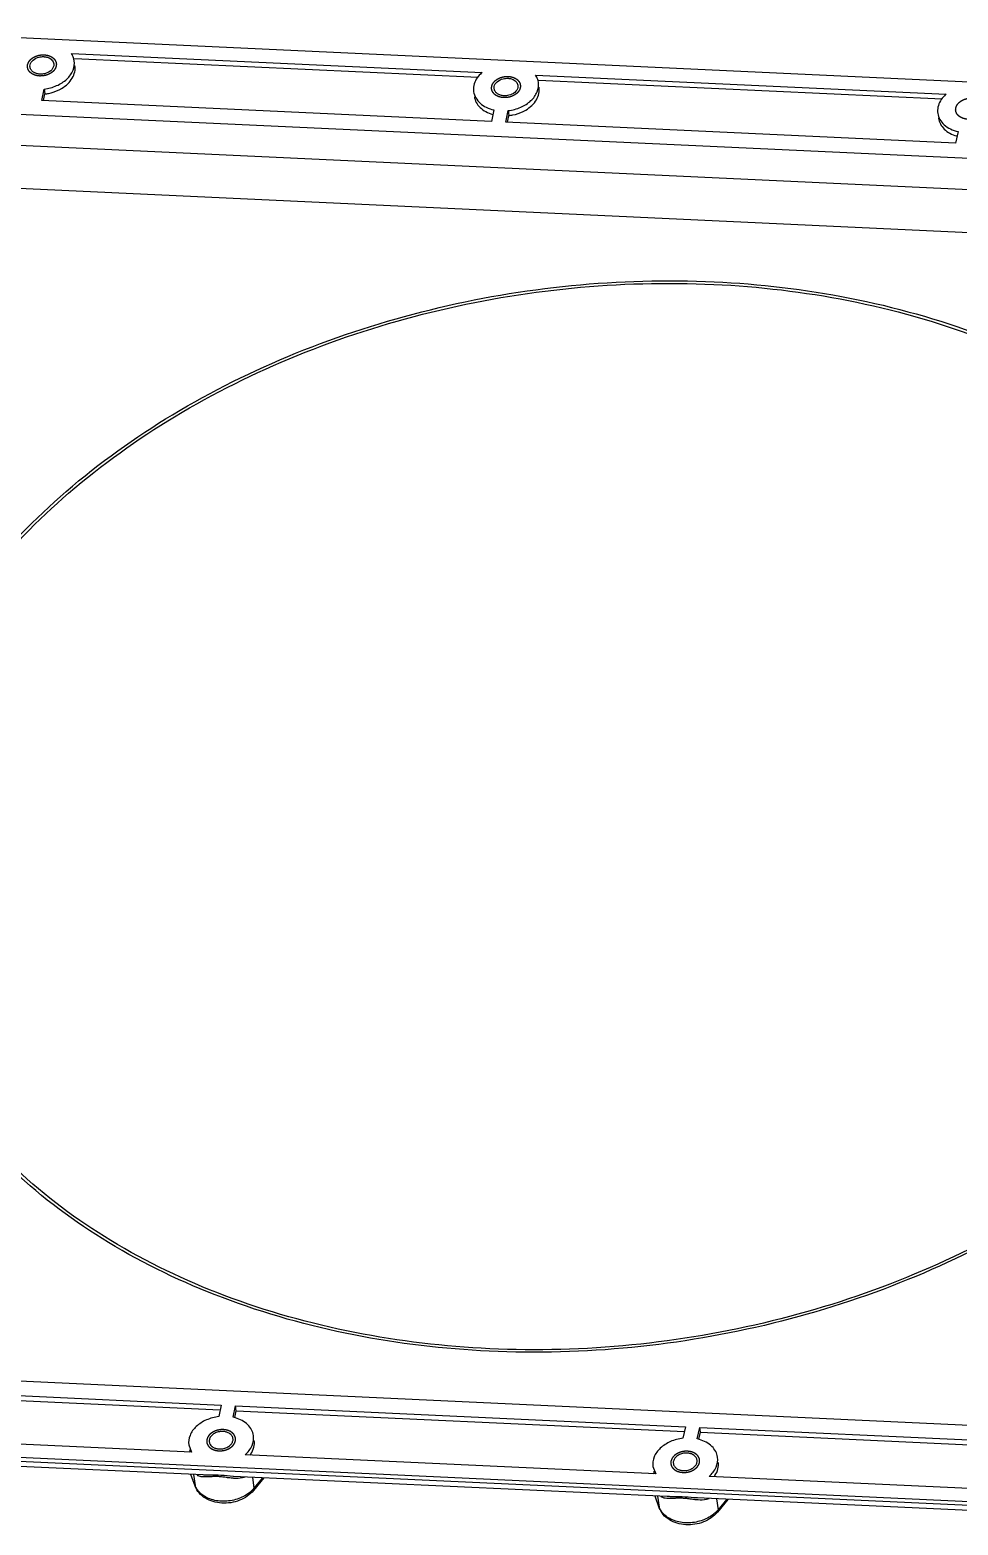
# Model space of a CAD drawing. Header units: millimetres. Extents: x 1713 to 2419, y 76 to 575.
# Drawn here: x 2201 to 2303.2, y 210.7 to 375.4 of the extents above; entities that cross this region are included whole.
import ezdxf

# ---------------------------------------------------------------- set-up
doc = ezdxf.new("R2010")
doc.units = ezdxf.units.MM
doc.header["$LTSCALE"] = 46.255
doc.linetypes.add('HIDDEN', pattern=[0.2, 0.1, -0.1])
doc.layers.add('ECOVER_DXF_CONTINUOUS_LINE', color=7, linetype='CONTINUOUS')
doc.layers.add('ECOVER_DXF_HIDDEN_LINE', color=7, linetype='CONTINUOUS')

msp = doc.modelspace()

# ---------------------------------------------------------------- linework, layer by layer
at = {"layer": 'ECOVER_DXF_CONTINUOUS_LINE', "color": 7, "linetype": 'Continuous'}
for p, q in [((2181.669, 375.396), (2377.509, 366.275)), ((2205.54, 372.808), (2250.777, 370.702)), ((2205.864, 372.252), (2250.336, 370.181)), ((2256.663, 370.427), (2301.9, 368.321)), ((2256.987, 369.871), (2301.459, 367.8)), ((2202.269, 367.612), (2202.536, 368.883)), ((2251.819, 365.304), (2202.269, 367.612)), ((2202.461, 367.603), (2202.615, 368.338)), ((2202.536, 368.883), (2202.615, 368.338)), ((2192.367, 366.473), (2363.298, 358.512)), ((2252.086, 366.575), (2251.819, 365.304)), ((2253.392, 365.231), (2253.659, 366.501)), ((2253.584, 365.222), (2253.738, 365.957)), ((2253.659, 366.501), (2253.738, 365.957)), ((2302.941, 362.923), (2253.392, 365.231)), ((2303.209, 364.194), (2302.941, 362.923)), ((2192.869, 363.02), (2363.8, 355.059)), ((2192.293, 358.293), (2363.224, 350.332)), ((2334.199, 220.282), (2163.268, 228.243)), ((2172.502, 226.212), (2222.052, 223.905)), ((2172.582, 225.668), (2221.939, 223.369)), ((2222.052, 223.905), (2221.785, 222.634)), ((2223.358, 222.561), (2223.625, 223.831)), ((2223.543, 222.522), (2223.704, 223.287)), ((2223.625, 223.831), (2273.175, 221.524)), ((2223.704, 223.287), (2223.625, 223.831)), ((2223.704, 223.287), (2273.062, 220.988)), ((2218.781, 218.709), (2173.544, 220.815)), ((2273.175, 221.524), (2272.908, 220.253)), ((2274.481, 220.18), (2274.748, 221.45)), ((2274.666, 220.141), (2274.827, 220.906)), ((2274.748, 221.45), (2324.298, 219.143)), ((2274.827, 220.906), (2274.748, 221.45)), ((2274.827, 220.906), (2324.185, 218.607)), ((2344.897, 211.359), (2149.058, 220.48)), ((2149.113, 220.099), (2344.953, 210.978)), ((2218.469, 219.515), (2218.781, 218.709)), ((2220.043, 216.206), (2172.232, 218.432)), ((2269.904, 216.328), (2224.667, 218.434)), ((2219.179, 214.97), (2218.703, 216.268)), ((2218.984, 216.255), (2219.16, 215.045)), ((2223.386, 216.05), (2223.351, 216.052)), ((2271.166, 213.825), (2223.355, 216.051)), ((2225.472, 215.953), (2225.647, 214.743)), ((2226.735, 215.894), (2225.594, 214.503)), ((2226.597, 215.9), (2225.647, 214.743)), ((2269.592, 217.134), (2269.904, 216.328)), ((2321.026, 213.946), (2275.789, 216.053)), ((2219.179, 214.97), (2219.16, 215.045)), ((2270.301, 212.589), (2269.826, 213.887)), ((2270.107, 213.874), (2270.282, 212.664)), ((2270.301, 212.589), (2270.282, 212.664)), ((2274.509, 213.669), (2274.473, 213.671)), ((2322.289, 211.444), (2274.478, 213.67)), ((2276.594, 213.572), (2276.77, 212.362)), ((2277.858, 213.513), (2276.717, 212.122)), ((2277.719, 213.519), (2276.77, 212.362))]:
    msp.add_line(p, q, dxfattribs=at)
for centre, radius, start, end in [((2203.961, 371.725), 1.911, 8.33844, 18.0979), ((2255.084, 369.344), 1.911, 8.33844, 18.0979), ((2202.294, 372.595), 4.24, 296.59985, 300.68938), ((2253.042, 369.961), 4.027, 253.7251, 254.64381), ((2253.416, 370.214), 4.24, 296.59985, 300.68938), ((2304.164, 367.58), 4.027, 253.7251, 254.64381), ((2222.468, 218.585), 4.075, 73.56709, 77.38739), ((2222.646, 220.122), 0.699, 8.30887, 18.67717), ((2273.591, 216.204), 4.075, 73.56709, 77.38739), ((2220.426, 219.244), 1.898, 188.30609, 196.28721), ((2223.01, 220.037), 2.752, 323.57693, 326.59781), ((2273.769, 217.741), 0.699, 8.30887, 18.67717), ((2271.549, 216.863), 1.898, 188.30609, 196.28721), ((2274.133, 217.656), 2.752, 323.57693, 326.59781), ((2220.985, 215.714), 1.944, 200.13832, 202.25514), ((2223.297, 216.672), 3.041, 316.97019, 320.62072), ((2272.107, 213.333), 1.944, 200.13832, 202.25514), ((2274.42, 214.291), 3.041, 316.97019, 320.62072)]:
    msp.add_arc(centre, radius, start, end, dxfattribs=at)
for points, knots in [([(2200.992, 371.544), (2201.035, 371.747), (2201.317, 372.147), (2201.743, 372.34), (2201.981, 372.398)], [0, 0, 0, 0, 0.4583465, 1, 1, 1, 1]), ([(2202.493, 372.449), (2202.535, 372.447), (2202.698, 372.433), (2202.86, 372.395), (2202.974, 372.352)], [0, 0, 0, 0, 0.2564862, 1, 1, 1, 1]), ([(2202.974, 372.352), (2203.132, 372.292), (2203.417, 372.123), (2203.574, 371.821), (2203.596, 371.674)], [0, 0, 0, 0, 0.5329709, 1, 1, 1, 1]), ([(2201.228, 370.845), (2201.195, 370.876), (2201.078, 371.002), (2201.002, 371.168), (2200.984, 371.294)], [0, 0, 0, 0, 0.263328, 1, 1, 1, 1]), ([(2201.605, 370.616), (2201.569, 370.63), (2201.434, 370.688), (2201.308, 370.77), (2201.228, 370.845)], [0, 0, 0, 0, 0.2624844, 1, 1, 1, 1]), ([(2202.087, 370.519), (2202.045, 370.521), (2201.881, 370.535), (2201.72, 370.573), (2201.605, 370.616)], [0, 0, 0, 0, 0.2564862, 1, 1, 1, 1]), ([(2202.536, 368.883), (2203.009, 368.939), (2203.914, 369.178), (2205.046, 369.89), (2205.787, 370.87), (2205.903, 371.652), (2205.852, 372.002)], [0, 0, 0, 0, 0.2851602, 0.5517716, 0.7881422, 1, 1, 1, 1]), ([(2203.587, 371.424), (2203.545, 371.221), (2203.263, 370.821), (2202.837, 370.628), (2202.599, 370.57)], [0, 0, 0, 0, 0.4583465, 1, 1, 1, 1]), ([(2204.458, 368.949), (2204.704, 369.095), (2205.151, 369.427), (2205.659, 370.05), (2205.945, 370.744), (2205.965, 371.23), (2205.931, 371.457)], [0, 0, 0, 0, 0.279681, 0.5376609, 0.7751823, 1, 1, 1, 1]), ([(2250.777, 370.702), (2250.713, 370.646), (2250.473, 370.423), (2250.267, 370.163), (2250.144, 369.955)], [0, 0, 0, 0, 0.2594604, 1, 1, 1, 1]), ([(2250.144, 369.955), (2250.02, 369.745), (2249.837, 369.298), (2249.817, 368.813), (2249.85, 368.585)], [0, 0, 0, 0, 0.5137665, 1, 1, 1, 1]), ([(2252.115, 369.163), (2252.157, 369.366), (2252.44, 369.766), (2252.866, 369.959), (2253.104, 370.017)], [0, 0, 0, 0, 0.4583465, 1, 1, 1, 1]), ([(2253.616, 370.068), (2253.658, 370.066), (2253.821, 370.052), (2253.983, 370.014), (2254.097, 369.971)], [0, 0, 0, 0, 0.2564862, 1, 1, 1, 1]), ([(2253.659, 366.501), (2254.132, 366.558), (2255.037, 366.797), (2256.169, 367.509), (2256.91, 368.489), (2257.026, 369.271), (2256.975, 369.621)], [0, 0, 0, 0, 0.2851602, 0.5517716, 0.7881422, 1, 1, 1, 1]), ([(2254.71, 369.043), (2254.668, 368.84), (2254.385, 368.44), (2253.959, 368.247), (2253.722, 368.189)], [0, 0, 0, 0, 0.4583465, 1, 1, 1, 1]), ([(2254.097, 369.971), (2254.255, 369.911), (2254.54, 369.742), (2254.697, 369.44), (2254.719, 369.293)], [0, 0, 0, 0, 0.5329709, 1, 1, 1, 1]), ([(2255.581, 366.568), (2255.827, 366.714), (2256.274, 367.046), (2256.782, 367.669), (2257.067, 368.363), (2257.087, 368.849), (2257.054, 369.076)], [0, 0, 0, 0, 0.279681, 0.5376609, 0.7751823, 1, 1, 1, 1]), ([(2202.615, 368.338), (2202.754, 368.354), (2203.296, 368.442), (2203.825, 368.62), (2204.192, 368.804)], [0, 0, 0, 0, 0.2533674, 1, 1, 1, 1]), ([(2249.85, 368.585), (2249.884, 368.349), (2250.051, 367.875), (2250.548, 367.278), (2251.248, 366.824), (2251.796, 366.64), (2252.086, 366.575)], [0, 0, 0, 0, 0.2238627, 0.4610136, 0.7195747, 1, 1, 1, 1]), ([(2249.929, 368.041), (2249.961, 367.823), (2250.107, 367.383), (2250.709, 366.602), (2251.415, 366.24), (2251.913, 366.095)], [0, 0, 0, 0, 0.2270536, 0.4659615, 1, 1, 1, 1]), ([(2252.351, 368.464), (2252.318, 368.495), (2252.201, 368.621), (2252.125, 368.787), (2252.106, 368.913)], [0, 0, 0, 0, 0.263328, 1, 1, 1, 1]), ([(2252.728, 368.235), (2252.692, 368.249), (2252.557, 368.307), (2252.431, 368.389), (2252.351, 368.464)], [0, 0, 0, 0, 0.2624844, 1, 1, 1, 1]), ([(2253.209, 368.138), (2253.167, 368.14), (2253.004, 368.154), (2252.842, 368.192), (2252.728, 368.235)], [0, 0, 0, 0, 0.2564862, 1, 1, 1, 1]), ([(2301.267, 367.574), (2301.143, 367.364), (2300.959, 366.917), (2300.94, 366.432), (2300.973, 366.204)], [0, 0, 0, 0, 0.5137665, 1, 1, 1, 1]), ([(2301.9, 368.321), (2301.836, 368.265), (2301.596, 368.042), (2301.39, 367.782), (2301.267, 367.574)], [0, 0, 0, 0, 0.2594604, 1, 1, 1, 1]), ([(2253.738, 365.957), (2253.877, 365.973), (2254.419, 366.061), (2254.948, 366.239), (2255.315, 366.423)], [0, 0, 0, 0, 0.2533674, 1, 1, 1, 1]), ([(2300.973, 366.204), (2301.007, 365.968), (2301.173, 365.494), (2301.671, 364.897), (2302.371, 364.443), (2302.918, 364.259), (2303.209, 364.194)], [0, 0, 0, 0, 0.2238627, 0.4610136, 0.7195747, 1, 1, 1, 1]), ([(2301.052, 365.66), (2301.083, 365.442), (2301.23, 365.002), (2301.832, 364.221), (2302.538, 363.859), (2303.036, 363.714)], [0, 0, 0, 0, 0.2270536, 0.4659615, 1, 1, 1, 1]), ([(2251.557, 229.844), (2241.578, 230.309), (2226.868, 233.067), (2209.641, 241.298), (2199.028, 249.18), (2190.869, 258.645), (2185.527, 269.361), (2183.282, 280.889), (2184.243, 292.706), (2188.328, 304.293), (2195.313, 315.199), (2204.889, 325.036), (2216.678, 333.463), (2230.242, 340.184), (2250.014, 346.552), (2265.894, 348.135), (2276.356, 347.647)], [0, 0, 0, 0, 0.1366358, 0.2002396, 0.2599858, 0.3161413, 0.369622, 0.421915, 0.474789, 0.5298724, 0.5883002, 0.6505638, 0.7165379, 0.785594, 0.8567419, 1, 1, 1, 1]), ([(2251.616, 230.115), (2241.685, 230.577), (2227.044, 233.322), (2209.899, 241.514), (2199.336, 249.359), (2191.215, 258.78), (2185.899, 269.445), (2183.664, 280.918), (2184.621, 292.679), (2188.687, 304.212), (2195.638, 315.066), (2205.169, 324.857), (2216.903, 333.244), (2230.402, 339.933), (2250.081, 346.272), (2265.886, 347.846), (2276.298, 347.361)], [0, 0, 0, 0, 0.1366357, 0.2002395, 0.2599857, 0.3161412, 0.3696219, 0.421915, 0.474789, 0.5298724, 0.5883003, 0.650564, 0.716538, 0.7855941, 0.856742, 1, 1, 1, 1]), ([(2276.356, 347.647), (2286.334, 347.183), (2301.044, 344.425), (2318.271, 336.194), (2328.884, 328.312), (2337.043, 318.846), (2342.385, 308.13), (2344.631, 296.603), (2343.669, 284.786), (2339.584, 273.199), (2332.6, 262.293), (2323.023, 252.456), (2311.234, 244.029), (2297.67, 237.308), (2277.899, 230.939), (2262.019, 229.357), (2251.557, 229.844)], [0, 0, 0, 0, 0.1366358, 0.2002396, 0.2599858, 0.3161413, 0.369622, 0.421915, 0.474789, 0.5298724, 0.5883002, 0.6505638, 0.7165379, 0.785594, 0.8567419, 1, 1, 1, 1]), ([(2276.298, 347.361), (2286.23, 346.899), (2300.87, 344.154), (2318.016, 335.962), (2328.579, 328.117), (2336.699, 318.697), (2342.016, 308.031), (2344.251, 296.558), (2343.294, 284.797), (2339.228, 273.265), (2332.276, 262.41), (2322.745, 252.619), (2311.012, 244.232), (2297.512, 237.543), (2277.834, 231.205), (2262.029, 229.63), (2251.616, 230.115)], [0, 0, 0, 0, 0.1366357, 0.2002395, 0.2599857, 0.3161412, 0.3696219, 0.421915, 0.474789, 0.5298724, 0.5883003, 0.650564, 0.716538, 0.7855941, 0.856742, 1, 1, 1, 1]), ([(2221.785, 222.634), (2221.312, 222.578), (2220.407, 222.338), (2219.275, 221.627), (2218.534, 220.647), (2218.418, 219.865), (2218.469, 219.515)], [0, 0, 0, 0, 0.2851602, 0.5517716, 0.7881422, 1, 1, 1, 1]), ([(2225.594, 220.551), (2225.562, 220.769), (2225.416, 221.207), (2224.818, 221.985), (2224.116, 222.347), (2223.621, 222.493)], [0, 0, 0, 0, 0.2271467, 0.4660306, 1, 1, 1, 1]), ([(2221.722, 220.947), (2221.573, 220.911), (2221.292, 220.803), (2220.951, 220.542), (2220.737, 220.21), (2220.708, 219.957), (2220.725, 219.842)], [0, 0, 0, 0, 0.2855098, 0.5494105, 0.7850964, 1, 1, 1, 1]), ([(2222.716, 220.901), (2222.678, 220.915), (2222.522, 220.966), (2222.358, 220.992), (2222.234, 220.998)], [0, 0, 0, 0, 0.2429296, 1, 1, 1, 1]), ([(2223.308, 220.346), (2223.266, 220.47), (2223.101, 220.708), (2222.853, 220.849), (2222.716, 220.901)], [0, 0, 0, 0, 0.4698438, 1, 1, 1, 1]), ([(2220.725, 219.842), (2220.731, 219.801), (2220.771, 219.633), (2220.875, 219.483), (2220.97, 219.394)], [0, 0, 0, 0, 0.2430987, 1, 1, 1, 1]), ([(2220.97, 219.394), (2220.996, 219.37), (2221.109, 219.275), (2221.242, 219.205), (2221.347, 219.165)], [0, 0, 0, 0, 0.2387585, 1, 1, 1, 1]), ([(2221.347, 219.165), (2221.384, 219.151), (2221.54, 219.1), (2221.704, 219.074), (2221.828, 219.068)], [0, 0, 0, 0, 0.2429296, 1, 1, 1, 1]), ([(2222.34, 219.119), (2222.49, 219.155), (2222.77, 219.263), (2223.112, 219.524), (2223.325, 219.856), (2223.354, 220.109), (2223.337, 220.223)], [0, 0, 0, 0, 0.2855098, 0.5494105, 0.7850964, 1, 1, 1, 1]), ([(2224.667, 218.434), (2224.985, 218.71), (2225.51, 219.348), (2225.648, 220.181), (2225.594, 220.551)], [0, 0, 0, 0, 0.5296942, 1, 1, 1, 1]), ([(2225.308, 218.522), (2225.455, 218.745), (2225.678, 219.225), (2225.709, 219.757), (2225.673, 220.005)], [0, 0, 0, 0, 0.515857, 1, 1, 1, 1]), ([(2272.908, 220.253), (2272.435, 220.197), (2271.53, 219.957), (2270.397, 219.246), (2269.657, 218.266), (2269.541, 217.484), (2269.592, 217.134)], [0, 0, 0, 0, 0.2851602, 0.5517716, 0.7881422, 1, 1, 1, 1]), ([(2276.717, 218.17), (2276.685, 218.388), (2276.539, 218.826), (2275.941, 219.604), (2275.239, 219.966), (2274.744, 220.112)], [0, 0, 0, 0, 0.2271467, 0.4660306, 1, 1, 1, 1]), ([(2272.845, 218.566), (2272.696, 218.53), (2272.415, 218.422), (2272.074, 218.161), (2271.86, 217.829), (2271.831, 217.576), (2271.848, 217.461)], [0, 0, 0, 0, 0.2855098, 0.5494105, 0.7850964, 1, 1, 1, 1]), ([(2271.848, 217.461), (2271.854, 217.42), (2271.894, 217.252), (2271.998, 217.102), (2272.093, 217.013)], [0, 0, 0, 0, 0.2430987, 1, 1, 1, 1]), ([(2273.838, 218.52), (2273.801, 218.534), (2273.645, 218.585), (2273.481, 218.611), (2273.357, 218.616)], [0, 0, 0, 0, 0.2429296, 1, 1, 1, 1]), ([(2273.463, 216.738), (2273.613, 216.774), (2273.893, 216.882), (2274.235, 217.143), (2274.448, 217.475), (2274.477, 217.728), (2274.46, 217.842)], [0, 0, 0, 0, 0.2855098, 0.5494105, 0.7850964, 1, 1, 1, 1]), ([(2274.431, 217.965), (2274.389, 218.089), (2274.223, 218.327), (2273.976, 218.468), (2273.838, 218.52)], [0, 0, 0, 0, 0.4698438, 1, 1, 1, 1]), ([(2275.789, 216.053), (2276.108, 216.329), (2276.633, 216.967), (2276.77, 217.8), (2276.717, 218.17)], [0, 0, 0, 0, 0.5296942, 1, 1, 1, 1]), ([(2276.431, 216.141), (2276.578, 216.364), (2276.801, 216.844), (2276.832, 217.376), (2276.796, 217.624)], [0, 0, 0, 0, 0.515857, 1, 1, 1, 1]), ([(2219.828, 216.015), (2219.789, 216.022), (2219.639, 216.054), (2219.493, 216.109), (2219.395, 216.167)], [0, 0, 0, 0, 0.2572992, 1, 1, 1, 1]), ([(2220.912, 216.012), (2220.81, 216.006), (2220.45, 215.982), (2220.083, 215.97), (2219.828, 216.015)], [0, 0, 0, 0, 0.2822121, 1, 1, 1, 1]), ([(2220.719, 216.196), (2220.661, 216.195), (2220.435, 216.196), (2220.21, 216.198), (2220.043, 216.206)], [0, 0, 0, 0, 0.2600183, 1, 1, 1, 1]), ([(2223.351, 216.052), (2222.905, 216.074), (2222.031, 216.177), (2221.152, 216.196), (2220.719, 216.196)], [0, 0, 0, 0, 0.5078619, 1, 1, 1, 1]), ([(2221.465, 216.029), (2221.416, 216.03), (2221.232, 216.029), (2221.048, 216.02), (2220.912, 216.012)], [0, 0, 0, 0, 0.2630518, 1, 1, 1, 1]), ([(2222.084, 215.991), (2221.929, 216.008), (2221.722, 216.023), (2221.515, 216.029), (2221.465, 216.029)], [0, 0, 0, 0, 0.7555396, 1, 1, 1, 1]), ([(2222.737, 215.906), (2222.684, 215.913), (2222.467, 215.944), (2222.249, 215.974), (2222.084, 215.991)], [0, 0, 0, 0, 0.2449245, 1, 1, 1, 1]), ([(2223.447, 215.83), (2223.389, 215.834), (2223.152, 215.852), (2222.916, 215.882), (2222.737, 215.906)], [0, 0, 0, 0, 0.2430189, 1, 1, 1, 1]), ([(2224.661, 215.967), (2224.568, 215.933), (2224.173, 215.821), (2223.756, 215.812), (2223.447, 215.83)], [0, 0, 0, 0, 0.2422399, 1, 1, 1, 1]), ([(2272.093, 217.013), (2272.119, 216.989), (2272.232, 216.894), (2272.365, 216.824), (2272.47, 216.784)], [0, 0, 0, 0, 0.2387585, 1, 1, 1, 1]), ([(2272.47, 216.784), (2272.507, 216.77), (2272.663, 216.719), (2272.827, 216.693), (2272.951, 216.687)], [0, 0, 0, 0, 0.2429296, 1, 1, 1, 1]), ([(2225.594, 214.503), (2225.197, 214.019), (2224.074, 213.268), (2222.434, 213.013), (2221.146, 213.229), (2220.282, 213.606), (2219.585, 214.187), (2219.277, 214.7), (2219.179, 214.97)], [0, 0, 0, 0, 0.2500086, 0.5137112, 0.6431833, 0.7671391, 0.8854588, 1, 1, 1, 1]), ([(2219.564, 214.375), (2219.523, 214.421), (2219.373, 214.605), (2219.253, 214.814), (2219.186, 214.978)], [0, 0, 0, 0, 0.2568378, 1, 1, 1, 1]), ([(2224.972, 214.123), (2224.563, 213.836), (2223.853, 213.516), (2222.851, 213.322), (2221.838, 213.287), (2220.655, 213.522), (2219.85, 214.049), (2219.564, 214.375)], [0, 0, 0, 0, 0.2569403, 0.3907521, 0.5239735, 0.7766073, 1, 1, 1, 1]), ([(2225.52, 214.597), (2225.479, 214.554), (2225.31, 214.382), (2225.121, 214.228), (2224.972, 214.123)], [0, 0, 0, 0, 0.2435929, 1, 1, 1, 1]), ([(2225.594, 214.503), (2225.606, 214.518), (2225.651, 214.589), (2225.656, 214.679), (2225.647, 214.743)], [0, 0, 0, 0, 0.2309506, 1, 1, 1, 1]), ([(2276.717, 212.122), (2276.32, 211.638), (2275.197, 210.887), (2273.557, 210.632), (2272.269, 210.848), (2271.405, 211.225), (2270.707, 211.806), (2270.4, 212.319), (2270.301, 212.589)], [0, 0, 0, 0, 0.2500086, 0.5137112, 0.6431833, 0.7671391, 0.8854588, 1, 1, 1, 1]), ([(2270.687, 211.994), (2270.646, 212.04), (2270.496, 212.224), (2270.375, 212.433), (2270.308, 212.597)], [0, 0, 0, 0, 0.2568378, 1, 1, 1, 1]), ([(2270.951, 213.634), (2270.912, 213.641), (2270.762, 213.673), (2270.616, 213.728), (2270.518, 213.786)], [0, 0, 0, 0, 0.2572992, 1, 1, 1, 1]), ([(2272.035, 213.631), (2271.933, 213.625), (2271.573, 213.601), (2271.206, 213.589), (2270.951, 213.634)], [0, 0, 0, 0, 0.2822121, 1, 1, 1, 1]), ([(2271.842, 213.814), (2271.784, 213.814), (2271.558, 213.814), (2271.333, 213.817), (2271.166, 213.825)], [0, 0, 0, 0, 0.2600183, 1, 1, 1, 1]), ([(2274.473, 213.671), (2274.028, 213.693), (2273.154, 213.796), (2272.275, 213.815), (2271.842, 213.814)], [0, 0, 0, 0, 0.5078619, 1, 1, 1, 1]), ([(2272.588, 213.648), (2272.539, 213.649), (2272.355, 213.648), (2272.17, 213.639), (2272.035, 213.631)], [0, 0, 0, 0, 0.2630518, 1, 1, 1, 1]), ([(2273.207, 213.61), (2273.051, 213.627), (2272.845, 213.642), (2272.638, 213.648), (2272.588, 213.648)], [0, 0, 0, 0, 0.7555396, 1, 1, 1, 1]), ([(2273.86, 213.525), (2273.807, 213.532), (2273.589, 213.563), (2273.372, 213.593), (2273.207, 213.61)], [0, 0, 0, 0, 0.2449245, 1, 1, 1, 1]), ([(2274.57, 213.449), (2274.512, 213.453), (2274.275, 213.471), (2274.038, 213.501), (2273.86, 213.525)], [0, 0, 0, 0, 0.2430189, 1, 1, 1, 1]), ([(2275.784, 213.586), (2275.691, 213.552), (2275.296, 213.44), (2274.879, 213.431), (2274.57, 213.449)], [0, 0, 0, 0, 0.2422399, 1, 1, 1, 1]), ([(2276.094, 211.742), (2275.686, 211.455), (2274.976, 211.135), (2273.974, 210.941), (2272.961, 210.906), (2271.778, 211.141), (2270.973, 211.668), (2270.687, 211.994)], [0, 0, 0, 0, 0.2569403, 0.3907521, 0.5239735, 0.7766073, 1, 1, 1, 1]), ([(2276.642, 212.216), (2276.602, 212.173), (2276.432, 212.001), (2276.244, 211.847), (2276.094, 211.742)], [0, 0, 0, 0, 0.2435929, 1, 1, 1, 1]), ([(2276.717, 212.122), (2276.729, 212.137), (2276.774, 212.208), (2276.779, 212.298), (2276.77, 212.362)], [0, 0, 0, 0, 0.2309506, 1, 1, 1, 1])]:
    msp.add_open_spline(points, degree=3, knots=knots, dxfattribs=at)
for points in [[(2201.981, 372.398), (2202.147, 372.439), (2202.321, 372.457), (2202.493, 372.449)], [(2205.778, 372.318), (2205.722, 372.491), (2205.64, 372.657), (2205.54, 372.808)], [(2200.984, 371.294), (2200.972, 371.376), (2200.975, 371.463), (2200.992, 371.544)], [(2203.596, 371.674), (2203.608, 371.592), (2203.605, 371.505), (2203.587, 371.424)], [(2202.599, 370.57), (2202.432, 370.529), (2202.258, 370.511), (2202.087, 370.519)], [(2252.106, 368.913), (2252.094, 368.995), (2252.098, 369.082), (2252.115, 369.163)], [(2253.104, 370.017), (2253.27, 370.058), (2253.444, 370.076), (2253.616, 370.068)], [(2254.719, 369.293), (2254.731, 369.211), (2254.728, 369.124), (2254.71, 369.043)], [(2256.901, 369.937), (2256.844, 370.11), (2256.763, 370.276), (2256.663, 370.427)], [(2253.722, 368.189), (2253.555, 368.148), (2253.381, 368.13), (2253.209, 368.138)], [(2222.234, 220.998), (2222.063, 221.005), (2221.889, 220.988), (2221.722, 220.947)], [(2221.828, 219.068), (2222, 219.06), (2222.174, 219.078), (2222.34, 219.119)], [(2273.357, 218.616), (2273.186, 218.624), (2273.012, 218.607), (2272.845, 218.566)], [(2272.951, 216.687), (2273.122, 216.679), (2273.297, 216.697), (2273.463, 216.738)]]:
    msp.add_open_spline(points, degree=3, dxfattribs=at)
at = {"layer": 'ECOVER_DXF_HIDDEN_LINE', "color": 8, "linetype": 'HIDDEN'}
for points in [[(2202.044, 370.315), (2201.993, 370.321), (2201.894, 370.335), (2201.739, 370.345), (2201.605, 370.394), (2201.458, 370.424), (2201.341, 370.494), (2201.208, 370.544), (2201.113, 370.633), (2200.995, 370.705), (2200.929, 370.804), (2200.836, 370.891), (2200.799, 371), (2200.733, 371.1), (2200.726, 371.215), (2200.689, 371.323), (2200.713, 371.441), (2200.707, 371.558), (2200.76, 371.669), (2200.785, 371.785), (2200.866, 371.889), (2200.921, 372.001), (2201.027, 372.093), (2201.108, 372.196), (2201.237, 372.275), (2201.346, 372.369), (2201.488, 372.426), (2201.615, 372.503), (2201.767, 372.541), (2201.91, 372.599), (2202.067, 372.615), (2202.219, 372.652), (2202.378, 372.647), (2202.483, 372.652), (2202.536, 372.653)], [(2202.536, 372.653), (2202.586, 372.647), (2202.685, 372.633), (2202.84, 372.623), (2202.975, 372.574), (2203.122, 372.544), (2203.238, 372.474), (2203.372, 372.424), (2203.467, 372.335), (2203.585, 372.264), (2203.65, 372.164), (2203.743, 372.077), (2203.78, 371.968), (2203.846, 371.868), (2203.853, 371.753), (2203.891, 371.645), (2203.866, 371.527), (2203.873, 371.41), (2203.819, 371.299), (2203.794, 371.183), (2203.713, 371.079), (2203.659, 370.968), (2203.553, 370.875), (2203.472, 370.772), (2203.342, 370.693), (2203.233, 370.599), (2203.092, 370.542), (2202.964, 370.465), (2202.812, 370.427), (2202.669, 370.369), (2202.512, 370.353), (2202.361, 370.316), (2202.201, 370.321), (2202.096, 370.316), (2202.044, 370.315)], [(2253.166, 367.934), (2253.116, 367.94), (2253.017, 367.954), (2252.862, 367.964), (2252.728, 368.013), (2252.58, 368.043), (2252.464, 368.113), (2252.331, 368.163), (2252.235, 368.252), (2252.118, 368.323), (2252.052, 368.423), (2251.959, 368.51), (2251.922, 368.619), (2251.856, 368.719), (2251.849, 368.834), (2251.812, 368.942), (2251.836, 369.06), (2251.83, 369.177), (2251.883, 369.288), (2251.908, 369.404), (2251.989, 369.508), (2252.043, 369.619), (2252.149, 369.712), (2252.231, 369.815), (2252.36, 369.894), (2252.469, 369.988), (2252.611, 370.045), (2252.738, 370.122), (2252.89, 370.16), (2253.033, 370.218), (2253.19, 370.234), (2253.342, 370.271), (2253.501, 370.266), (2253.606, 370.271), (2253.659, 370.272)], [(2253.659, 370.272), (2253.709, 370.266), (2253.808, 370.252), (2253.963, 370.242), (2254.097, 370.193), (2254.245, 370.163), (2254.361, 370.093), (2254.494, 370.043), (2254.59, 369.954), (2254.708, 369.883), (2254.773, 369.783), (2254.866, 369.696), (2254.903, 369.587), (2254.969, 369.487), (2254.976, 369.372), (2255.013, 369.264), (2254.989, 369.146), (2254.996, 369.029), (2254.942, 368.918), (2254.917, 368.802), (2254.836, 368.698), (2254.782, 368.586), (2254.676, 368.494), (2254.595, 368.391), (2254.465, 368.312), (2254.356, 368.218), (2254.215, 368.161), (2254.087, 368.084), (2253.935, 368.046), (2253.792, 367.988), (2253.635, 367.972), (2253.484, 367.935), (2253.324, 367.94), (2253.219, 367.935), (2253.166, 367.934)], [(2304.289, 365.553), (2304.239, 365.559), (2304.14, 365.573), (2303.985, 365.583), (2303.851, 365.632), (2303.703, 365.662), (2303.587, 365.732), (2303.453, 365.782), (2303.358, 365.871), (2303.24, 365.942), (2303.175, 366.042), (2303.082, 366.129), (2303.045, 366.238), (2302.979, 366.338), (2302.972, 366.453), (2302.935, 366.561), (2302.959, 366.679), (2302.952, 366.796), (2303.006, 366.907), (2303.031, 367.023), (2303.112, 367.127), (2303.166, 367.238), (2303.272, 367.331), (2303.353, 367.434), (2303.483, 367.513), (2303.592, 367.607), (2303.733, 367.664), (2303.861, 367.741), (2304.013, 367.779), (2304.156, 367.837), (2304.313, 367.853), (2304.464, 367.889), (2304.624, 367.885), (2304.729, 367.89), (2304.781, 367.891)], [(2222.277, 221.202), (2222.226, 221.201), (2222.122, 221.196), (2221.967, 221.201), (2221.814, 221.164), (2221.657, 221.149), (2221.514, 221.091), (2221.362, 221.054), (2221.232, 220.976), (2221.086, 220.917), (2220.981, 220.825), (2220.854, 220.749), (2220.771, 220.645), (2220.665, 220.553), (2220.61, 220.441), (2220.529, 220.338), (2220.503, 220.22), (2220.448, 220.106), (2220.454, 219.992), (2220.43, 219.877), (2220.467, 219.767), (2220.473, 219.653), (2220.539, 219.552), (2220.575, 219.444), (2220.669, 219.355), (2220.737, 219.253), (2220.852, 219.183), (2220.945, 219.096), (2221.079, 219.045), (2221.194, 218.975), (2221.342, 218.945), (2221.475, 218.895), (2221.633, 218.884), (2221.734, 218.87), (2221.785, 218.864)], [(2221.785, 218.864), (2221.837, 218.865), (2221.94, 218.87), (2222.096, 218.865), (2222.249, 218.901), (2222.406, 218.917), (2222.549, 218.975), (2222.7, 219.012), (2222.831, 219.089), (2222.976, 219.149), (2223.082, 219.24), (2223.209, 219.317), (2223.291, 219.421), (2223.398, 219.513), (2223.452, 219.624), (2223.534, 219.728), (2223.56, 219.845), (2223.615, 219.96), (2223.608, 220.074), (2223.632, 220.189), (2223.596, 220.299), (2223.589, 220.413), (2223.524, 220.513), (2223.487, 220.622), (2223.393, 220.711), (2223.325, 220.813), (2223.211, 220.883), (2223.118, 220.97), (2222.984, 221.021), (2222.868, 221.091), (2222.721, 221.121), (2222.588, 221.171), (2222.429, 221.181), (2222.328, 221.196), (2222.277, 221.202)], [(2273.4, 218.821), (2273.349, 218.82), (2273.245, 218.815), (2273.09, 218.82), (2272.937, 218.783), (2272.78, 218.768), (2272.637, 218.71), (2272.485, 218.673), (2272.355, 218.595), (2272.209, 218.536), (2272.103, 218.444), (2271.976, 218.368), (2271.894, 218.264), (2271.788, 218.172), (2271.733, 218.06), (2271.651, 217.957), (2271.626, 217.839), (2271.571, 217.725), (2271.577, 217.611), (2271.553, 217.496), (2271.59, 217.386), (2271.596, 217.272), (2271.662, 217.171), (2271.698, 217.063), (2271.792, 216.974), (2271.86, 216.872), (2271.975, 216.802), (2272.068, 216.715), (2272.202, 216.664), (2272.317, 216.594), (2272.465, 216.564), (2272.598, 216.514), (2272.756, 216.503), (2272.857, 216.489), (2272.908, 216.483)], [(2272.908, 216.483), (2272.96, 216.484), (2273.063, 216.489), (2273.219, 216.484), (2273.371, 216.52), (2273.528, 216.536), (2273.671, 216.594), (2273.823, 216.631), (2273.953, 216.708), (2274.099, 216.768), (2274.205, 216.859), (2274.332, 216.936), (2274.414, 217.04), (2274.52, 217.132), (2274.575, 217.243), (2274.657, 217.347), (2274.682, 217.464), (2274.737, 217.579), (2274.731, 217.693), (2274.755, 217.808), (2274.719, 217.918), (2274.712, 218.032), (2274.647, 218.132), (2274.61, 218.241), (2274.516, 218.33), (2274.448, 218.432), (2274.333, 218.502), (2274.241, 218.589), (2274.107, 218.64), (2273.991, 218.71), (2273.844, 218.74), (2273.711, 218.79), (2273.552, 218.8), (2273.451, 218.815), (2273.4, 218.821)]]:
    msp.add_open_spline(points, degree=3, dxfattribs=at)

doc.saveas('drawing.dxf')
